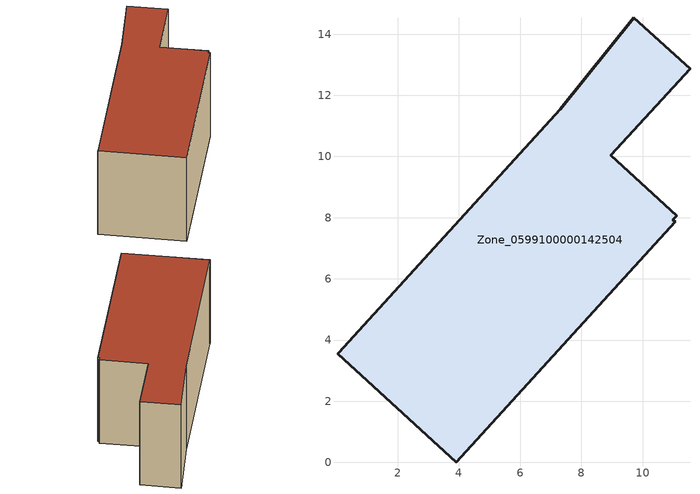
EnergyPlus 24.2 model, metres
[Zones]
Zone_0599100000142504
 floor ground (C_G): 3.92,0 0.03,3.55 0.07,3.59 7.31,11.55 9.72,14.54 11.55,12.88 8.96,10.04 11.12,8.07 10.99,7.93 11.06,7.86 z3.26
 wall outside (C_F): 11.55,12.88 9.72,14.54 7.31,11.55 0.07,3.59 0.03,3.55 3.92,0 11.06,7.86 10.99,7.93 11.12,8.07 8.96,10.04 11.55,12.88 z3.26:9.3
 roof outside (C_R): 0.03,3.55 3.92,0 11.06,7.86 10.99,7.93 11.12,8.07 8.96,10.04 11.55,12.88 9.72,14.54 7.31,11.55 0.07,3.59 z9.3
[BUILDING]
Pand.0599100000142504: North Axis=0; Terrain=City; Loads Convergence Tolerance Value=0.04; Temperature Convergence Tolerance Value=0.4; Solar Distribution=FullExterior; Maximum Number of Warmup Days=25; Minimum Number of Warmup Days=1
[Site:Location]
Rotterdam.The.Hague.AP_ZH_NLD Design_Conditions: Latitude=51.96; Longitude=4.45; Time Zone=1; Elevation=-4.5
[SITE:GROUNDTEMPERATURE:BUILDINGSURFACE]
18, 18, 18, 18, 18, 18, 18, 18, 18, 18, 18, 18
[MATERIAL] Thermal Absorptance=0.9; Solar Absorptance=0.7; Visible Absorptance=0.7
Name | Roughness | Thickness | Conductivity | Density | Specific Heat
G.TI.1946 | MediumSmooth | 0.15 | 1 | 540 | 1210
F.TI.1946 | Rough | 0.3 | 0.857143 | 1920 | 840
R.TI.1946 | MediumRough | 0.2 | 0.1 | 1500 | 1000
[CONSTRUCTION]
C_G: G.TI.1946
C_F: F.TI.1946
C_R: R.TI.1946
[ZONE]
Zone_0599100000142504: Type=1; Multiplier=1; Ceiling Height=Autocalculate; Volume=Autocalculate; Floor Area=autocalculate; Part of Total Floor Area=Yes
[ZONEINFILTRATION:DESIGNFLOWRATE]
Infil_Zone_0599100000142504: Zone or ZoneList or Space or SpaceList=Zone_0599100000142504; Schedule=AlwaysOn; Design Flow Rate Calculation Method=Flow/Area; Flow Rate per Floor Area=0.003; Constant Term Coefficient=1; Temperature Term Coefficient=0; Velocity Term Coefficient=0; Velocity Squared Term Coefficient=0
[HVACTEMPLATE:ZONE:IDEALLOADSAIRSYSTEM]
Zone_0599100000142504: Maximum Heating Supply Air Temperature=50; Minimum Cooling Supply Air Temperature=13; Maximum Heating Supply Air Humidity Ratio=0.0156; Minimum Cooling Supply Air Humidity Ratio=0.0077; Heating Limit=NoLimit; Cooling Limit=NoLimit; Dehumidification Control Type=ConstantSensibleHeatRatio; Cooling Sensible Heat Ratio=0.7; Dehumidification Setpoint=60; Humidification Control Type=None; Humidification Setpoint=30; Outdoor Air Method=None; Outdoor Air Flow Rate per Person=0.00944; Outdoor Air Flow Rate per Zone Floor Area=0; Outdoor Air Flow Rate per Zone=0; Demand Controlled Ventilation Type=None; Outdoor Air Economizer Type=NoEconomizer; Heat Recovery Type=None; Sensible Heat Recovery Effectiveness=0.7; Latent Heat Recovery Effectiveness=0.65
[ZONECONTROL:THERMOSTAT]
ThermostatControl_Zone_0599100000142504: Zone or ZoneList=Zone_0599100000142504; Control Type Schedule=DualSetpointControlType; Control 1=Thermostat_Zone_0599100000142504; Temperature Difference Between Cutout And Setpoint=0
[THERMOSTATSETPOINT:DUALSETPOINT]
Thermostat_Zone_0599100000142504: Heating Setpoint Temperature Schedule=HeatingSetpoint_Zone_0599100000142504; Cooling Setpoint Temperature Schedule=CoolingSetpoint_Zone_0599100000142504
[SCHEDULE:COMPACT]
HeatingSetpoint_Zone_0599100000142504: Through: 12/31, For: AllDays, Until: 24:00, 21
CoolingSetpoint_Zone_0599100000142504: Through: 12/31, For: AllDays, Until: 24:00, 24
DualSetpointControlType: Through: 12/31, For: AllDays, Until: 24:00, 4
AlwaysOn: Through: 12/31, For: AllDays, Until: 24:00, 1
